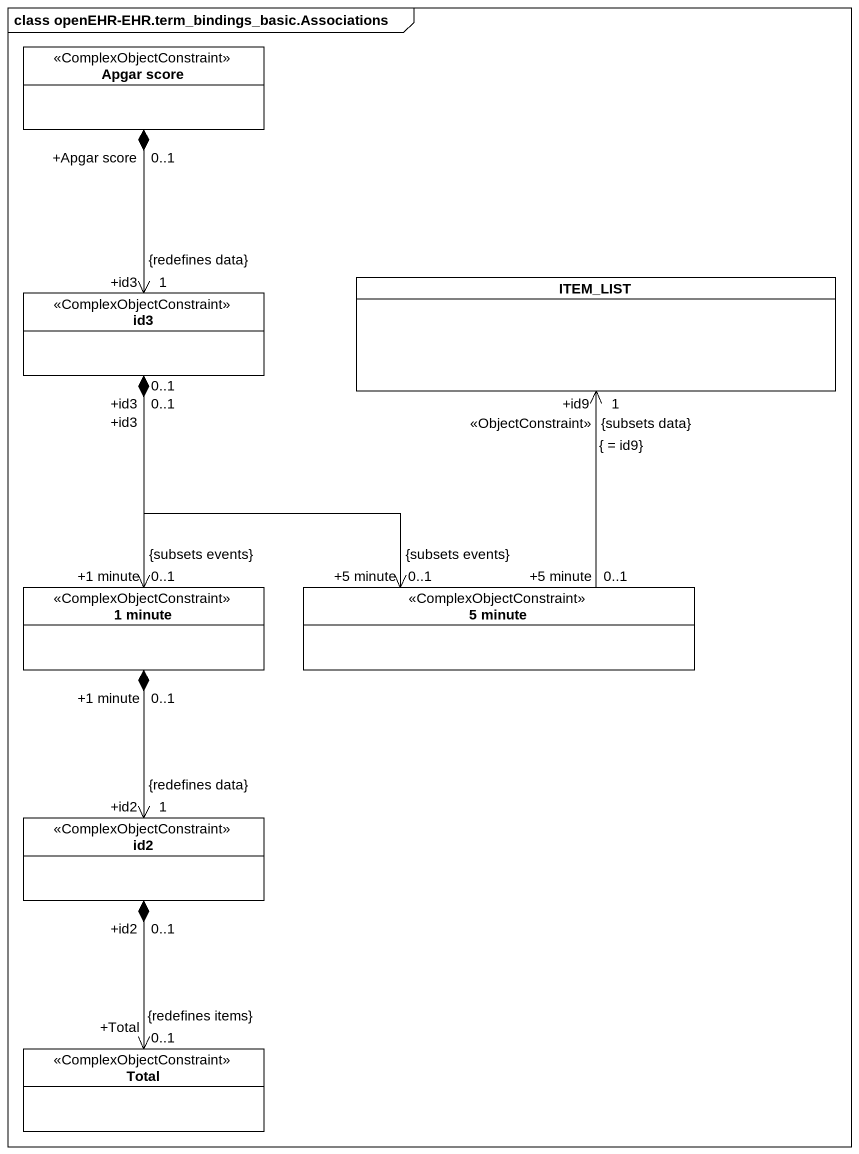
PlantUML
@startuml
mainframe class openEHR-EHR.term_bindings_basic.Associations
hide circle
hide empty members
class "Apgar score" as Apgar_score <<ComplexObjectConstraint>>
class id3 <<ComplexObjectConstraint>>
class ITEM_LIST
class "1 minute" as c1_minute <<ComplexObjectConstraint>>
class "5 minute" as c5_minute <<ComplexObjectConstraint>>
class id2 <<ComplexObjectConstraint>>
class Total <<ComplexObjectConstraint>>
Apgar_score "+Apgar score\n0..1" *--> "+id3\n1\n{redefines data}" id3
id3 "+id3\n0..1" *--> "+1 minute\n0..1\n{subsets events}" c1_minute
id3 "+id3\n0..1" *--> "+5 minute\n0..1\n{subsets events}" c5_minute
c1_minute "+1 minute\n0..1" *--> "+id2\n1\n{redefines data}" id2
c5_minute "+5 minute\n0..1" -up-> "+id9\n<<ObjectConstraint>>\n1\n{ = id9}\n{subsets data}" ITEM_LIST
id2 "+id2\n0..1" *--> "+Total\n0..1\n{redefines items}" Total
@enduml
